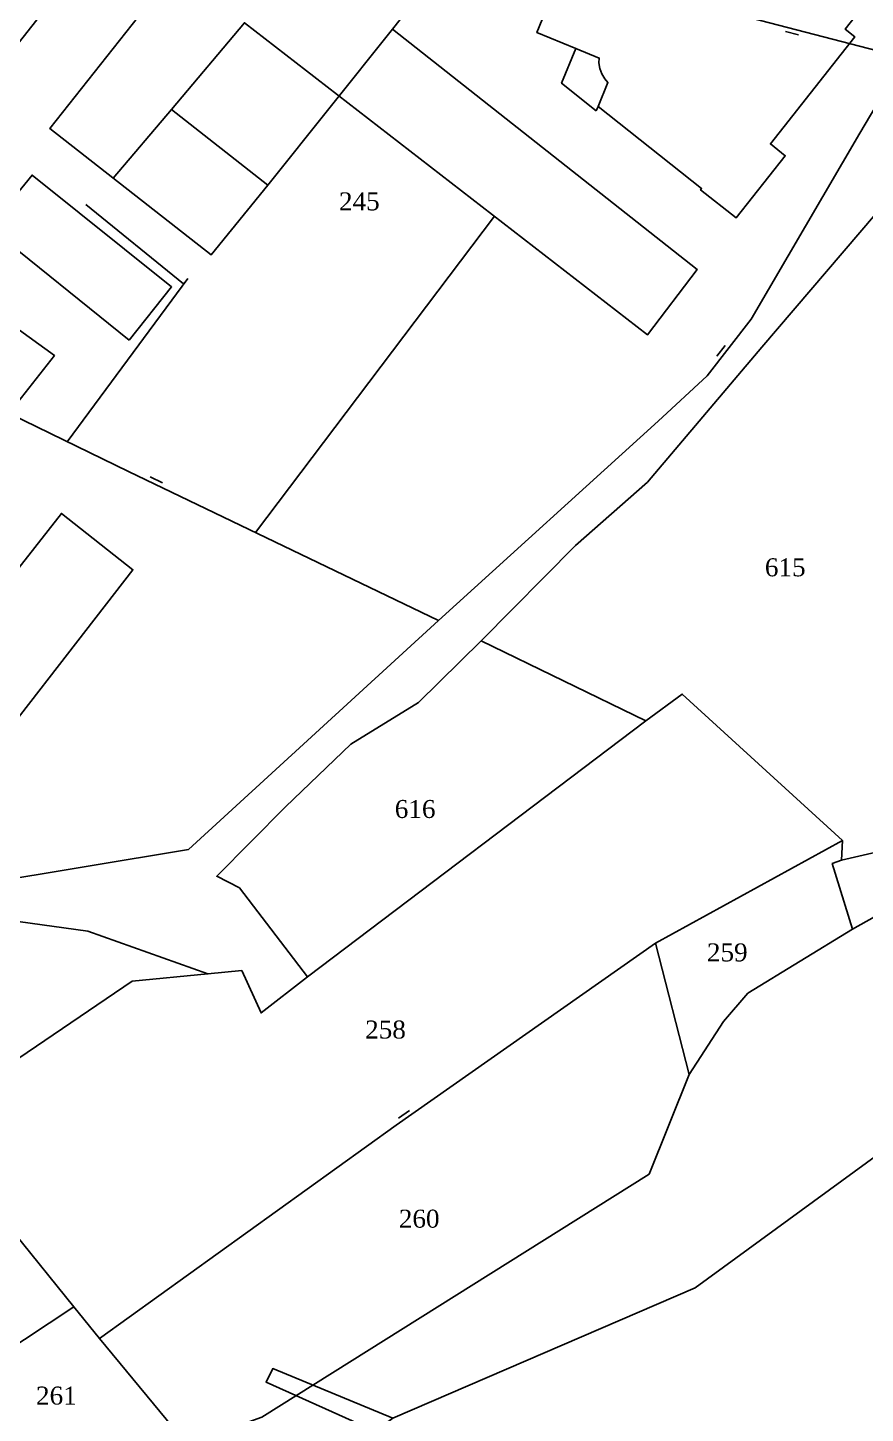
# Model space of a CAD drawing. Extents: x 1207245 to 1207999, y 6153356 to 6154119.
# Drawn here: x 1207651.9 to 1207745.1, y 6153538.1 to 6153692.3 of the extents above; entities that cross this region are included whole.
import ezdxf

# ---------------------------------------------------------------- set-up
doc = ezdxf.new("R2010")
doc.units = 0
doc.linetypes.add('CONTINU', pattern=[0])
doc.layers.get('0').update_dxf_attribs({"linetype": 'CONTINU'})
for name, color, linetype in [('1LIEUDIT', 7, 'CONTINU'), ('1PARCELLE', 7, 'CONTINU'), ('1SECTION', 7, 'CONTINU'), ('1SUBDSECT', 7, 'CONTINU'), ('1TRONFLUV', 7, 'CONTINU'), ('3BATIDUR', 7, 'CONTINU'), ('3BATILEGER', 7, 'CONTINU'), ('3FISCLINE', 7, 'CONTINUOUS'), ('3MURNONMI', 7, 'CONTINU'), ('3PARCELLETEX', 7, 'CONTINU')]:
    doc.layers.add(name, color=color, linetype=linetype)
doc.styles.get("Standard").update_dxf_attribs({"font": 'Times New Roman'})

# ---------------------------------------------------------------- blocks, each defined once
blk = doc.blocks.new('MURNOMI')
blk.add_line((-0.75, 0.5), (0.75, 0.5))

msp = doc.modelspace()

# ---------------------------------------------------------------- linework, layer by layer
at = {"layer": '1LIEUDIT'}
msp.add_lwpolyline([(1207760.18, 6153576.88), (1207726.14, 6153552.09), (1207692.52, 6153537.56), (1207690.54, 6153536.11), (1207668.28, 6153521.64), (1207584.96, 6153479.97), (1207522.04, 6153447.45), (1207457.66, 6153435.36)], dxfattribs=at)
at = {"layer": '1PARCELLE'}
for points in [[(1207749.44, 6153688.99), (1207724.42, 6153695.5), (1207725.52, 6153705.74), (1207727.71, 6153726.19), (1207721.89, 6153731.41), (1207712.5, 6153731.9), (1207700.95, 6153732.52), (1207702.47, 6153746.58), (1207702.47, 6153746.58), (1207707.51, 6153746.06), (1207708.87, 6153751.56), (1207710.76, 6153759.21), (1207711.88, 6153763.3), (1207712.24, 6153764.8), (1207712.57, 6153766.76), (1207740.15, 6153753.93), (1207753.21, 6153780.23)], [(1207659.48, 6153701.64), (1207641.82, 6153679.22), (1207635.28, 6153670.87), (1207631.88, 6153666.44), (1207629.58, 6153663.48), (1207632.71, 6153661.07), (1207639.73, 6153655.88), (1207645.61, 6153651.41), (1207663.09, 6153642.94), (1207697.58, 6153626.35), (1207722.03, 6153648.53), (1207727.5, 6153653.58), (1207732.37, 6153659.89), (1207744.49, 6153680.6), (1207749.44, 6153688.99)], [(1207749.44, 6153688.99), (1207724.42, 6153695.5)]]:
    msp.add_lwpolyline(points, dxfattribs=at)
for points in [[(1207773.95, 6153620.56), (1207769.26, 6153629.03), (1207783.45, 6153637.01), (1207780.73, 6153640.33), (1207777.35, 6153644.44), (1207769.23, 6153651.53), (1207746.21, 6153671.58), (1207733.56, 6153656.77), (1207720.84, 6153641.74), (1207712.83, 6153634.68), (1207702.34, 6153624.09), (1207720.65, 6153615.18), (1207724.72, 6153618.16), (1207742.54, 6153601.88), (1207742.45, 6153599.66), (1207748.71, 6153601.11), (1207764.47, 6153610.92), (1207773.95, 6153620.56)], [(1207639.73, 6153655.88), (1207645.61, 6153651.41), (1207663.09, 6153642.94), (1207697.58, 6153626.35), (1207669.75, 6153600.86), (1207646.72, 6153597.04), (1207601.03, 6153626.12), (1207605.75, 6153632.2), (1207625.12, 6153657.65), (1207626.98, 6153660.1), (1207638.14, 6153654.04), (1207638.78, 6153654.42), (1207639.73, 6153655.88)], [(1207702.34, 6153624.09), (1207720.65, 6153615.18), (1207683.01, 6153586.68), (1207675.42, 6153596.59), (1207672.9, 6153597.88), (1207680.54, 6153605.6), (1207687.81, 6153612.59), (1207695.37, 6153617.24), (1207702.34, 6153624.09)], [(1207720.65, 6153615.18), (1207724.72, 6153618.16), (1207742.54, 6153601.88), (1207721.75, 6153590.43), (1207692.89, 6153570.18), (1207659.84, 6153546.45), (1207656.99, 6153549.96), (1207650.35, 6153558.2), (1207641.13, 6153571.05), (1207663.51, 6153586.21), (1207671.93, 6153587.02), (1207675.68, 6153587.39), (1207677.84, 6153582.68), (1207683.01, 6153586.68), (1207720.65, 6153615.18)], [(1207772.94, 6153597.54), (1207764.47, 6153610.92), (1207748.71, 6153601.11), (1207742.45, 6153599.66), (1207741.41, 6153599.29), (1207743.65, 6153591.98), (1207750.08, 6153595.59), (1207772.94, 6153597.54)], [(1207742.54, 6153601.88), (1207742.45, 6153599.66), (1207741.41, 6153599.29), (1207743.65, 6153591.98), (1207732.03, 6153584.87), (1207729.29, 6153581.7), (1207725.49, 6153575.82), (1207721.75, 6153590.43), (1207742.54, 6153601.88)], [(1207641.13, 6153571.05), (1207663.51, 6153586.21), (1207671.93, 6153587.02), (1207658.56, 6153591.76), (1207650.81, 6153592.85), (1207637.36, 6153586.39), (1207637.65, 6153584.45), (1207639.16, 6153574.02), (1207641.13, 6153571.05)], [(1207725.49, 6153575.82), (1207721.75, 6153590.43), (1207692.89, 6153570.18), (1207659.84, 6153546.45), (1207669.59, 6153534.69), (1207677.92, 6153537.68), (1207721.03, 6153564.74), (1207725.49, 6153575.82)], [(1207614.26, 6153553.44), (1207615.98, 6153556.37), (1207616.98, 6153557.74), (1207618.53, 6153559.85), (1207625.2, 6153568.92), (1207627.66, 6153572.26), (1207627.86, 6153572.53), (1207633.5, 6153580.2), (1207634.35, 6153581.68), (1207634.75, 6153583.11), (1207637.65, 6153584.45), (1207639.16, 6153574.02), (1207641.13, 6153571.05), (1207650.35, 6153558.2), (1207656.99, 6153549.96), (1207624.25, 6153528.31), (1207614.26, 6153553.44)], [(1207659.84, 6153546.45), (1207656.99, 6153549.96), (1207624.25, 6153528.31), (1207624.49, 6153527.63), (1207632.6, 6153531.65), (1207637.97, 6153534.74), (1207640.1, 6153535.77), (1207642.86, 6153536.49), (1207647.15, 6153537.35), (1207652.78, 6153533.33), (1207653.63, 6153532.72), (1207655.45, 6153535.34), (1207660.44, 6153531.65), (1207669.59, 6153534.69), (1207659.84, 6153546.45)]]:
    msp.add_lwpolyline(points, close=True, dxfattribs=at)
at = {"layer": '1SECTION'}
msp.add_lwpolyline([(1207760.18, 6153576.88), (1207726.14, 6153552.09), (1207692.52, 6153537.56), (1207690.54, 6153536.11), (1207668.28, 6153521.64), (1207584.96, 6153479.97), (1207522.04, 6153447.45), (1207457.66, 6153435.36)], dxfattribs=at)
at = {"layer": '1SUBDSECT'}
msp.add_lwpolyline([(1207760.18, 6153576.88), (1207726.14, 6153552.09), (1207692.52, 6153537.56), (1207690.54, 6153536.11), (1207668.28, 6153521.64), (1207584.96, 6153479.97), (1207522.04, 6153447.45), (1207457.66, 6153435.36)], dxfattribs=at)
at = {"layer": '1TRONFLUV'}
for points in [[(1207750.08, 6153595.59), (1207743.65, 6153591.98), (1207732.03, 6153584.87), (1207729.29, 6153581.7), (1207725.49, 6153575.82), (1207721.03, 6153564.74), (1207677.92, 6153537.68)], [(1207457.66, 6153435.36), (1207522.04, 6153447.45), (1207584.96, 6153479.97), (1207668.28, 6153521.64), (1207690.54, 6153536.11), (1207692.52, 6153537.56), (1207726.14, 6153552.09), (1207760.18, 6153576.88)]]:
    msp.add_lwpolyline(points, dxfattribs=at)
at = {"layer": '3BATIDUR'}
for points in [[(1207711.89, 6153716.7), (1207692.45, 6153692.16), (1207726.37, 6153665.43), (1207720.85, 6153658.15), (1207675.99, 6153692.87), (1207667.88, 6153683.23), (1207678.59, 6153674.8), (1207672.27, 6153667.03), (1207654.34, 6153681.09), (1207668.42, 6153698.97)], [(1207711.12, 6153698.16), (1207708.54, 6153691.78), (1207712.86, 6153690), (1207715.48, 6153688.94), (1207715.44, 6153688.41), (1207715.53, 6153687.78), (1207715.75, 6153687.18), (1207716.08, 6153686.64), (1207716.44, 6153686.24), (1207715.34, 6153683.57), (1207726.87, 6153674.43), (1207726.87, 6153674.43), (1207726.76, 6153674.27), (1207730.7, 6153671.16), (1207736.18, 6153678.08), (1207734.53, 6153679.4), (1207743.93, 6153691.3), (1207742.83, 6153692.17), (1207748.13, 6153698.87)]]:
    msp.add_lwpolyline(points, dxfattribs=at)
for points in [[(1207663.17, 6153657.56), (1207667.88, 6153663.47), (1207652.35, 6153675.93), (1207647.56, 6153670.1), (1207663.17, 6153657.56)], [(1207634.28, 6153662.34), (1207638.57, 6153667.62), (1207654.83, 6153655.83), (1207650.78, 6153650.66), (1207634.28, 6153662.34)], [(1207635.48, 6153612.62), (1207643.77, 6153606.47), (1207663.58, 6153631.99), (1207655.62, 6153638.27), (1207635.48, 6153612.62)]]:
    msp.add_lwpolyline(points, close=True, dxfattribs=at)
at = {"layer": '3BATILEGER'}
msp.add_lwpolyline([(1207715.13, 6153683.06), (1207715.34, 6153683.57), (1207716.44, 6153686.24), (1207716.08, 6153686.64), (1207715.75, 6153687.18), (1207715.53, 6153687.78), (1207715.44, 6153688.41), (1207715.48, 6153688.94), (1207712.86, 6153690), (1207711.29, 6153686.14), (1207715.13, 6153683.06)], close=True, dxfattribs=at)
at = {"layer": '3FISCLINE'}
for points in [[(1207692.45, 6153692.16), (1207678.59, 6153674.8)], [(1207667.88, 6153683.23), (1207661.38, 6153675.57)], [(1207669.21, 6153663.82), (1207658.33, 6153672.64)], [(1207677.21, 6153636.15), (1207703.8, 6153671.36)], [(1207656.25, 6153646.25), (1207669.67, 6153664.43)], [(1207690.54, 6153536.11), (1207678.39, 6153541.56), (1207679.14, 6153543.08), (1207692.52, 6153537.56)]]:
    msp.add_lwpolyline(points, dxfattribs=at)

# ---------------------------------------------------------------- block references
at = {"layer": '3MURNONMI'}
for p, rotation in [((1207737.06, 6153692.21), 165.5), ((1207729.41, 6153656.06), 52.4), ((1207665.96, 6153641.56), 334.3), ((1207694.02, 6153570.97), 35.2)]:
    msp.add_blockref('MURNOMI', p, dxfattribs=dict(at, rotation=rotation))

# ---------------------------------------------------------------- texts
at = {"layer": '3PARCELLETEX'}
for s, p in [('245', (1207686.51, 6153672)), ('615', (1207733.91, 6153631.27)), ('616', (1207692.72, 6153604.37)), ('259', (1207727.46, 6153588.41)), ('258', (1207689.42, 6153579.82)), ('260', (1207693.17, 6153558.77)), ('261', (1207652.79, 6153539.08))]:
    msp.add_text(s, height=2, dxfattribs=at).set_placement(p)

doc.saveas('drawing.dxf')
